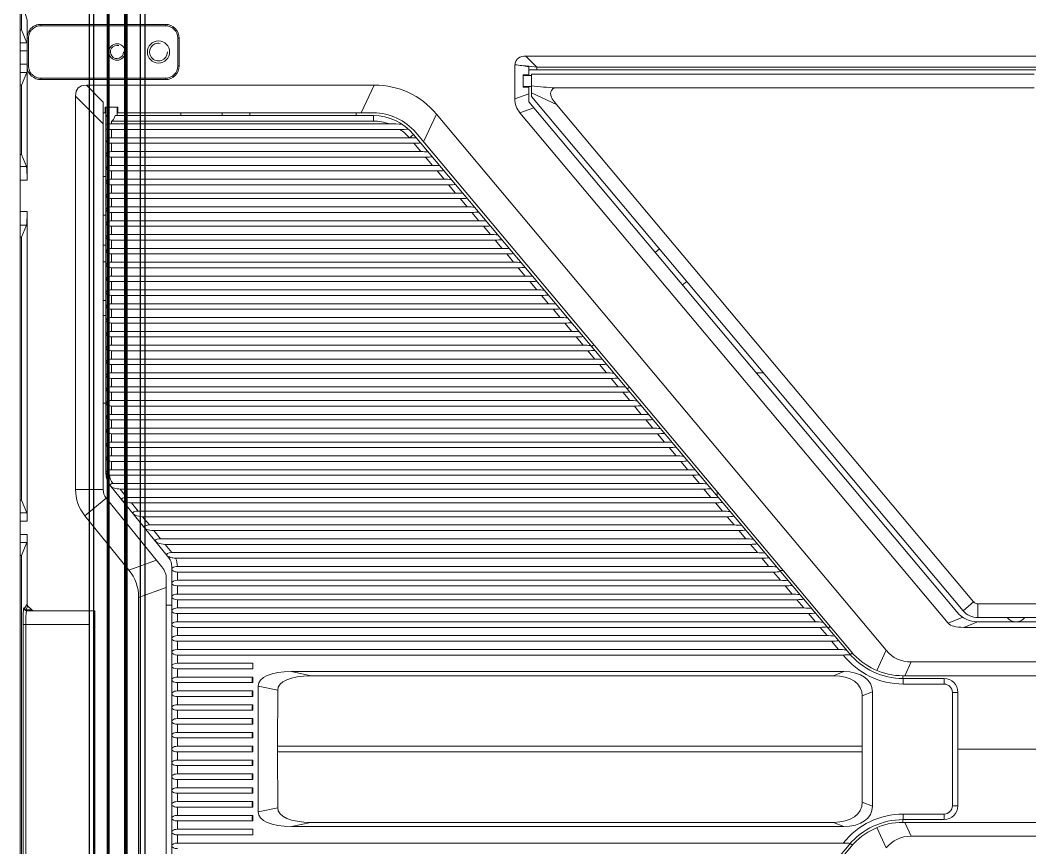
# Model space of a CAD drawing. Header units: millimetres. Extents: x 2185 to 26698, y 9658 to 17427.
# Drawn here: x 16466.6 to 16831.6, y 13010 to 13309.2 of the extents above; entities that cross this region are included whole.
import ezdxf

# ---------------------------------------------------------------- set-up
doc = ezdxf.new("R2010")
doc.units = ezdxf.units.MM
doc.linetypes.add('SLD-实线', pattern=[0])
doc.layers.add('文字层', color=8, linetype='SLD-实线', lineweight=15)

# ---------------------------------------------------------------- blocks, each defined once
blk = doc.blocks.new('76128193')
at = {"color": 7, "linetype": 'Continuous'}
for p, q in [((-4020.43, 2581.93), (-4020.43, 2041.93)), ((-4019.93, 2581.43), (-4019.93, 2571.93)), ((-4019.53, 2581.02), (-4017.93, 2575.43)), ((-4017.93, 2575.43), (-4017.93, 2568.98)), ((-4012.92, 2573.93), (-4012.92, 2573.43)), ((-4012.92, 2573.93), (-3967.93, 2573.93)), ((-4012.92, 2573.43), (-3967.93, 2573.43)), ((-3967.93, 2573.43), (-3967.93, 2573.93)), ((-4020.43, 2571.93), (-4019.93, 2571.93)), ((-4019.93, 2571.93), (-4018.08, 2567.3)), ((-4018.08, 2567.3), (-4020.43, 2567.3)), ((-4017.93, 2568.98), (-4017.93, 2564.33)), ((-4017.43, 2558.93), (-4017.43, 2568.93)), ((-3963.43, 2568.93), (-3963.43, 2558.93)), ((-3962.93, 2568.93), (-3963.43, 2568.93)), ((-3962.93, 2568.93), (-3962.93, 2558.93)), ((-4017.96, 2564.33), (-4020.43, 2564.33)), ((-4017.96, 2564.33), (-4017.95, 2559.53)), ((-3833.65, 2558.41), (-3837.67, 2562.43)), ((-3837.67, 2562.43), (-3651.21, 2562.43)), ((-4017.95, 2559.53), (-4020.43, 2559.53)), ((-4017.93, 2558.89), (-4017.94, 2559.53)), ((-4017.93, 2558.89), (-4017.93, 2558.42)), ((-3963.43, 2558.93), (-3962.93, 2558.93)), ((-3841.59, 2546.97), (-3841.59, 2559.33)), ((-3836.58, 2558.75), (-3841.54, 2559.33)), ((-3836.59, 2558.66), (-3836.59, 2555.68)), ((-3833.65, 2558.41), (-3836.58, 2558.75)), ((-4018.08, 2556.56), (-4020.43, 2556.56)), ((-4018.08, 2556.56), (-4019.93, 2551.93)), ((-4017.93, 2558.42), (-4017.93, 2517.55)), ((-3838.59, 2551.18), (-3838.59, 2555.68)), ((-3838.59, 2555.68), (-3836.59, 2555.68)), ((-3838.59, 2555.57), (-3836.59, 2555.57)), ((-3835.59, 2555.43), (-3838.59, 2555.43)), ((-3836.59, 2557.43), (-3651.21, 2557.43)), ((-3836.59, 2555.43), (-3836.59, 2555.57)), ((-3835.59, 2547.88), (-3835.59, 2555.93)), ((-3835.59, 2555.93), (-3653.88, 2555.93)), ((-3833.65, 2557.43), (-3833.65, 2558.41)), ((-3651.21, 2558.41), (-3833.65, 2558.41)), ((-4020.43, 2551.93), (-4019.93, 2551.93)), ((-4019.93, 2551.93), (-4019.93, 2526.93)), ((-4012.92, 2554.43), (-4012.92, 2553.93)), ((-3967.93, 2554.43), (-4012.92, 2554.43)), ((-3967.93, 2553.93), (-4012.92, 2553.93)), ((-3990.43, 2545.85), (-3996.51, 2551.93)), ((-3892.48, 2551.93), (-3996.51, 2551.93)), ((-3967.93, 2553.93), (-3967.93, 2554.43)), ((-3892.48, 2551.93), (-3897.14, 2541.93)), ((-3835.59, 2551.43), (-3838.59, 2551.43)), ((-3836.59, 2551.29), (-3836.59, 2551.43)), ((-4000.43, 2405.75), (-4000.43, 2548.01)), ((-4000.43, 2548.01), (-3990.43, 2538.01)), ((-3836.59, 2548.79), (-3841.59, 2546.97)), ((-3836.59, 2551.29), (-3838.59, 2551.29)), ((-3836.59, 2551.18), (-3838.59, 2551.18)), ((-3836.59, 2545.93), (-3836.59, 2551.18)), ((-3835.59, 2549.11), (-3826.55, 2544.89)), ((-3679.56, 2361.93), (-3835.59, 2547.88)), ((-3827.14, 2550.93), (-3653.88, 2550.93)), ((-3990.43, 2405.75), (-3990.43, 2545.85)), ((-3836.59, 2545.93), (-3681.84, 2361.5)), ((-3675.73, 2365.15), (-3826.55, 2544.89)), ((-3990.43, 2541.93), (-3989.43, 2541.93)), ((-3989.68, 2541.93), (-3989.68, 2543.93)), ((-3989.68, 2543.93), (-3985.18, 2543.93)), ((-3989.43, 2411.57), (-3989.43, 2543.93)), ((-3989.43, 2540.93), (-3988.37, 2539.87)), ((-3989.43, 2540.93), (-3988.76, 2540.93)), ((-3986.11, 2540.93), (-3892.75, 2540.93)), ((-3985.43, 2540.93), (-3985.43, 2543.93)), ((-3985.42, 2541.93), (-3892.75, 2541.93)), ((-3985.18, 2543.93), (-3985.18, 2541.93)), ((-3962.36, 2540.93), (-3962.36, 2541.93)), ((-3947.43, 2541.93), (-3947.43, 2540.93)), ((-3937.43, 2540.93), (-3937.43, 2541.93)), ((-3898.93, 2540.93), (-3898.93, 2541.93)), ((-3892.75, 2538.93), (-3892.75, 2540.93)), ((-3874.61, 2531.42), (-3869.95, 2541.42)), ((-3707.34, 2347.63), (-3869.95, 2541.42)), ((-3839.75, 2541.92), (-3834.75, 2543.74)), ((-3839.75, 2541.92), (-3684.94, 2357.42)), ((-3988.37, 2537.9), (-3988.37, 2539.87)), ((-3987.43, 2537.93), (-3987.43, 2538.93)), ((-3987.43, 2538.93), (-3892.75, 2538.93)), ((-3987.43, 2537.93), (-3887.01, 2537.93)), ((-3987.43, 2535.93), (-3987.43, 2532.93)), ((-3883.11, 2535.93), (-3987.43, 2535.93)), ((-3878.2, 2534.14), (-3879.64, 2532.93)), ((-3878.2, 2534.14), (-3720.78, 2346.54)), ((-3877.43, 2534.79), (-3720.01, 2347.18)), ((-3987.43, 2532.93), (-3879.79, 2532.93)), ((-3987.43, 2527.93), (-3987.43, 2530.93)), ((-3987.43, 2530.93), (-3878.11, 2530.93)), ((-3878.11, 2530.93), (-3875.59, 2527.93)), ((-4020.43, 2526.93), (-4019.93, 2526.93)), ((-4018.18, 2522.54), (-4019.93, 2526.93)), ((-3875.59, 2527.93), (-3987.43, 2527.93)), ((-3987.43, 2522.93), (-3987.43, 2525.93)), ((-3987.43, 2525.93), (-3873.92, 2525.93)), ((-3873.92, 2525.93), (-3871.4, 2522.93)), ((-4020.43, 2522.54), (-4018.18, 2522.54)), ((-3871.4, 2522.93), (-3987.43, 2522.93)), ((-3990.43, 2518.86), (-3989.43, 2518.86)), ((-3987.43, 2517.93), (-3987.43, 2520.93)), ((-3987.43, 2520.93), (-3869.72, 2520.93)), ((-3869.72, 2520.93), (-3867.2, 2517.93)), ((-4017.94, 2517.58), (-4020.43, 2517.58)), ((-3867.2, 2517.93), (-3987.43, 2517.93)), ((-3987.43, 2512.93), (-3987.43, 2515.93)), ((-3987.43, 2515.93), (-3865.53, 2515.93)), ((-3865.53, 2515.93), (-3863.01, 2512.93)), ((-3863.01, 2512.93), (-3987.43, 2512.93)), ((-3987.43, 2507.93), (-3987.43, 2510.93)), ((-3987.43, 2510.93), (-3861.33, 2510.93)), ((-3858.81, 2507.93), (-3987.43, 2507.93)), ((-3861.33, 2510.93), (-3858.81, 2507.93)), ((-4020.43, 2506.27), (-4017.93, 2506.27)), ((-4017.93, 2506.27), (-4017.93, 2394.33)), ((-3989.43, 2505), (-3990.43, 2505)), ((-3987.43, 2502.93), (-3987.43, 2505.93)), ((-3987.43, 2505.93), (-3857.13, 2505.93)), ((-3857.13, 2505.93), (-3854.62, 2502.93)), ((-4018.18, 2501.32), (-4020.43, 2501.32)), ((-4019.93, 2496.93), (-4018.18, 2501.32)), ((-3854.62, 2502.93), (-3987.43, 2502.93)), ((-3987.43, 2497.93), (-3987.43, 2500.93)), ((-3987.43, 2500.93), (-3852.94, 2500.93)), ((-3852.94, 2500.93), (-3850.42, 2497.93)), ((-4020.43, 2496.93), (-4019.93, 2496.93)), ((-4019.93, 2496.93), (-4019.93, 2401.93)), ((-3850.42, 2497.93), (-3987.43, 2497.93)), ((-3990.43, 2494.07), (-3989.43, 2494.07)), ((-3987.43, 2492.93), (-3987.43, 2495.93)), ((-3987.43, 2495.93), (-3848.74, 2495.93)), ((-3848.74, 2495.93), (-3846.23, 2492.93)), ((-3846.23, 2492.93), (-3987.43, 2492.93)), ((-3987.43, 2487.93), (-3987.43, 2490.93)), ((-3987.43, 2490.93), (-3844.55, 2490.93)), ((-3844.55, 2490.93), (-3842.03, 2487.93)), ((-3790.83, 2491.4), (-3789.32, 2492.75)), ((-3989.43, 2488.07), (-3990.43, 2488.07)), ((-3842.03, 2487.93), (-3987.43, 2487.93)), ((-3987.43, 2482.93), (-3987.43, 2485.93)), ((-3987.43, 2485.93), (-3840.35, 2485.93)), ((-3840.35, 2485.93), (-3837.84, 2482.93)), ((-3837.84, 2482.93), (-3987.43, 2482.93)), ((-3987.43, 2477.93), (-3987.43, 2480.93)), ((-3987.43, 2480.93), (-3836.16, 2480.93)), ((-3836.16, 2480.93), (-3833.64, 2477.93)), ((-3779.47, 2481), (-3781.02, 2479.7)), ((-3833.64, 2477.93), (-3987.43, 2477.93)), ((-3987.43, 2472.93), (-3987.43, 2475.93)), ((-3987.43, 2475.93), (-3831.96, 2475.93)), ((-3831.96, 2475.93), (-3829.44, 2472.93)), ((-3990.43, 2474.07), (-3989.43, 2474.07)), ((-3829.44, 2472.93), (-3987.43, 2472.93)), ((-3989.43, 2468.67), (-3990.43, 2468.67)), ((-3987.43, 2467.93), (-3987.43, 2470.93)), ((-3987.43, 2470.93), (-3827.77, 2470.93)), ((-3825.25, 2467.93), (-3987.43, 2467.93)), ((-3827.77, 2470.93), (-3825.25, 2467.93)), ((-3987.43, 2462.93), (-3987.43, 2465.93)), ((-3987.43, 2465.93), (-3823.57, 2465.93)), ((-3823.57, 2465.93), (-3821.05, 2462.93)), ((-3821.05, 2462.93), (-3987.43, 2462.93)), ((-3987.43, 2457.93), (-3987.43, 2460.93)), ((-3987.43, 2460.93), (-3819.38, 2460.93)), ((-3819.38, 2460.93), (-3816.86, 2457.93)), ((-3816.86, 2457.93), (-3987.43, 2457.93)), ((-3813.07, 2458.08), (-3813.83, 2457.44)), ((-3987.43, 2452.93), (-3987.43, 2455.93)), ((-3987.43, 2455.93), (-3815.18, 2455.93)), ((-3812.66, 2452.93), (-3987.43, 2452.93)), ((-3815.18, 2455.93), (-3812.66, 2452.93)), ((-3987.43, 2447.93), (-3987.43, 2450.93)), ((-3987.43, 2450.93), (-3810.98, 2450.93)), ((-3810.98, 2450.93), (-3808.47, 2447.93)), ((-3808.47, 2447.93), (-3987.43, 2447.93)), ((-3987.43, 2442.93), (-3987.43, 2445.93)), ((-3987.43, 2445.93), (-3806.79, 2445.93)), ((-3806.79, 2445.93), (-3804.27, 2442.93)), ((-3754.36, 2447.93), (-3751.72, 2447.93)), ((-3804.27, 2442.93), (-3987.43, 2442.93)), ((-3800.98, 2442.12), (-3800.21, 2442.76)), ((-3987.43, 2437.93), (-3987.43, 2440.93)), ((-3987.43, 2440.93), (-3802.59, 2440.93)), ((-3802.59, 2440.93), (-3800.08, 2437.93)), ((-3989.43, 2436.93), (-3990.43, 2436.93)), ((-3800.08, 2437.93), (-3987.43, 2437.93)), ((-3987.43, 2432.93), (-3987.43, 2435.93)), ((-3987.43, 2435.93), (-3798.4, 2435.93)), ((-3798.4, 2435.93), (-3795.88, 2432.93)), ((-3795.88, 2432.93), (-3987.43, 2432.93)), ((-3987.43, 2427.93), (-3987.43, 2430.93)), ((-3987.43, 2430.93), (-3794.2, 2430.93)), ((-3794.2, 2430.93), (-3791.68, 2427.93)), ((-3791.68, 2427.93), (-3987.43, 2427.93)), ((-3987.43, 2422.93), (-3987.43, 2425.93)), ((-3987.43, 2425.93), (-3790.01, 2425.93)), ((-3790.01, 2425.93), (-3787.49, 2422.93)), ((-3787.49, 2422.93), (-3987.43, 2422.93)), ((-3987.43, 2417.93), (-3987.43, 2420.93)), ((-3987.43, 2420.93), (-3785.81, 2420.93)), ((-3785.81, 2420.93), (-3783.29, 2417.93)), ((-3783.29, 2417.93), (-3987.43, 2417.93)), ((-3987.43, 2412.93), (-3987.43, 2415.93)), ((-3987.43, 2415.93), (-3781.62, 2415.93)), ((-3779.1, 2412.93), (-3987.43, 2412.93)), ((-3781.62, 2415.93), (-3779.1, 2412.93)), ((-3777.42, 2410.93), (-3988.2, 2410.93)), ((-3777.42, 2410.93), (-3774.9, 2407.93)), ((-4000.43, 2405.75), (-3990.43, 2405.75)), ((-3987.87, 2407.16), (-3966.72, 2381.11)), ((-3986.95, 2407.93), (-3774.9, 2407.93)), ((-3981.86, 2402.93), (-3984.29, 2405.93)), ((-3984.29, 2405.93), (-3773.22, 2405.93)), ((-3773.22, 2405.93), (-3770.71, 2402.93)), ((-4020.43, 2401.93), (-4019.93, 2401.93)), ((-4019.93, 2401.93), (-4018.08, 2397.3)), ((-3989.32, 2402.6), (-3997.08, 2396.29)), ((-3969.17, 2377.77), (-3989.32, 2402.6)), ((-3770.71, 2402.93), (-3981.86, 2402.93)), ((-3768.43, 2403.33), (-3768.43, 2404.89)), ((-3977.8, 2397.93), (-3980.24, 2400.93)), ((-3980.24, 2400.93), (-3769.03, 2400.93)), ((-3769.03, 2400.93), (-3766.51, 2397.93)), ((-4018.08, 2397.3), (-4020.43, 2397.3)), ((-3997.08, 2396.29), (-3981.11, 2376.62)), ((-3766.51, 2397.93), (-3977.8, 2397.93)), ((-3973.74, 2392.93), (-3976.18, 2395.93)), ((-3976.18, 2395.93), (-3764.83, 2395.93)), ((-3764.83, 2395.93), (-3762.32, 2392.93)), ((-4017.93, 2394.33), (-4020.43, 2394.33)), ((-3762.32, 2392.93), (-3973.74, 2392.93)), ((-3969.69, 2387.93), (-3972.12, 2390.93)), ((-3972.12, 2390.93), (-3760.64, 2390.93)), ((-3760.64, 2390.93), (-3758.12, 2387.93)), ((-4017.93, 2389.53), (-4020.43, 2389.53)), ((-4017.93, 2389.53), (-4017.93, 2364.35)), ((-3758.12, 2387.93), (-3969.69, 2387.93)), ((-4018.08, 2386.56), (-4020.43, 2386.56)), ((-4018.08, 2386.56), (-4019.93, 2381.93)), ((-3965.63, 2382.93), (-3968.06, 2385.93)), ((-3968.06, 2385.93), (-3756.44, 2385.93)), ((-3756.44, 2385.93), (-3753.93, 2382.93)), ((-4020.43, 2381.93), (-4019.93, 2381.93)), ((-4019.93, 2381.93), (-4019.93, 2241.93)), ((-3971.11, 2380.17), (-3981.11, 2376.62)), ((-3753.93, 2382.93), (-3965.63, 2382.93)), ((-3964.27, 2380.93), (-3752.25, 2380.93)), ((-3752.25, 2380.93), (-3749.73, 2377.93)), ((-3965.6, 2245.91), (-3965.6, 2377.95)), ((-3749.73, 2377.93), (-3963.6, 2377.93)), ((-3744.55, 2376.43), (-3745.86, 2376.43)), ((-3967.6, 2373.36), (-3967.6, 2250.5)), ((-3963.6, 2372.93), (-3963.6, 2375.93)), ((-3963.6, 2375.93), (-3748.05, 2375.93)), ((-3745.53, 2372.93), (-3963.6, 2372.93)), ((-3748.05, 2375.93), (-3745.53, 2372.93)), ((-3977.6, 2366.73), (-3967.6, 2370.28)), ((-3963.6, 2367.93), (-3963.6, 2370.93)), ((-3963.6, 2370.93), (-3743.86, 2370.93)), ((-3743.86, 2370.93), (-3741.34, 2367.93)), ((-3977.6, 2366.73), (-3977.6, 2257.13)), ((-3741.34, 2367.93), (-3963.6, 2367.93)), ((-3963.6, 2362.93), (-3963.6, 2365.93)), ((-3963.6, 2365.93), (-3739.66, 2365.93)), ((-3739.66, 2365.93), (-3737.14, 2362.93)), ((-4019.07, 2362.93), (-4018.74, 2362.93)), ((-4017.93, 2364.35), (-4018.74, 2362.93)), ((-4017.64, 2363.64), (-4018.45, 2362.23)), ((-4016.23, 2362.23), (-4018.45, 2362.23)), ((-4018.07, 2361.93), (-3993.39, 2361.93)), ((-4016.23, 2362.23), (-4017.64, 2363.64)), ((-3995.39, 2261.93), (-3995.39, 2361.93)), ((-3993.39, 2261.93), (-3993.39, 2361.93)), ((-3965.6, 2363.93), (-3967.6, 2363.93)), ((-3737.14, 2362.93), (-3963.6, 2362.93)), ((-3679.56, 2361.93), (-3675.73, 2365.15)), ((-3591.8, 2364.43), (-3674.19, 2364.43)), ((-3674.19, 2364.43), (-3674.19, 2359.43)), ((-3963.6, 2357.93), (-3963.6, 2360.93)), ((-3963.6, 2360.93), (-3735.47, 2360.93)), ((-3732.95, 2357.93), (-3963.6, 2357.93)), ((-3735.47, 2360.93), (-3732.95, 2357.93)), ((-3679.68, 2359.59), (-3684.94, 2357.42)), ((-3679.26, 2355.93), (-3674.4, 2357.93)), ((-3591.8, 2359.43), (-3674.19, 2359.43)), ((-3674.18, 2357.93), (-3589.86, 2357.93)), ((-4019.41, 2266.93), (-4019.41, 2356.93)), ((-4019.41, 2356.93), (-4018.42, 2356.93)), ((-4018.42, 2356.93), (-4018.42, 2266.93)), ((-3995.39, 2356.93), (-4018.42, 2356.93)), ((-3963.6, 2352.93), (-3963.6, 2355.93)), ((-3963.6, 2355.93), (-3731.27, 2355.93)), ((-3731.27, 2355.93), (-3728.75, 2352.93)), ((-3727.62, 2356.25), (-3728.29, 2355.59)), ((-3679.26, 2355.93), (-3587.86, 2355.93)), ((-3728.75, 2352.93), (-3963.6, 2352.93)), ((-3963.6, 2347.93), (-3963.6, 2350.93)), ((-3963.6, 2350.93), (-3727.07, 2350.93)), ((-3727.07, 2350.93), (-3724.56, 2347.93)), ((-3724.56, 2347.93), (-3963.6, 2347.93)), ((-3707.34, 2347.63), (-3710.74, 2340.34)), ((-3963.6, 2342.93), (-3963.6, 2345.93)), ((-3963.6, 2345.93), (-3722.86, 2345.93)), ((-3719.59, 2346.69), (-3720.36, 2346.05)), ((-3700.66, 2338.43), (-3698.32, 2343.43)), ((-3577.64, 2343.43), (-3698.32, 2343.43)), ((-3936.38, 2342.93), (-3963.6, 2342.93)), ((-3963.6, 2337.93), (-3963.6, 2340.93)), ((-3963.6, 2340.93), (-3936.38, 2340.93)), ((-3936.38, 2342.93), (-3936.38, 2340.93)), ((-3915.31, 2338.43), (-3922.37, 2339.93)), ((-3922.37, 2339.93), (-3722.68, 2339.93)), ((-3722.68, 2339.93), (-3726.36, 2338.43)), ((-3936.38, 2337.93), (-3963.6, 2337.93)), ((-3936.56, 2337.49), (-3936.56, 2336.37)), ((-3936.38, 2337.93), (-3936.38, 2335.93)), ((-3726.36, 2338.43), (-3915.31, 2338.43)), ((-3701.29, 2337.43), (-3701.29, 2338.43)), ((-3576.43, 2338.43), (-3701.26, 2338.43)), ((-3701.24, 2337.43), (-3686.43, 2337.43)), ((-3701.24, 2337.43), (-3701.24, 2335.43)), ((-3686.43, 2335.43), (-3686.43, 2337.43)), ((-3963.6, 2332.93), (-3963.6, 2335.93)), ((-3963.6, 2335.93), (-3936.38, 2335.93)), ((-3936.38, 2332.93), (-3963.6, 2332.93)), ((-3936.56, 2332.49), (-3936.56, 2331.37)), ((-3936.38, 2332.93), (-3936.38, 2330.93)), ((-3934.4, 2289.19), (-3934.4, 2334.67)), ((-3934.4, 2334.67), (-3927.34, 2333.17)), ((-3927.34, 2333.17), (-3927.35, 2312.93)), ((-3716.01, 2331.13), (-3712.33, 2332.63)), ((-3712.33, 2332.63), (-3712.33, 2291.23)), ((-3701.24, 2335.43), (-3686.43, 2335.43)), ((-3681.43, 2332.43), (-3683.43, 2332.43)), ((-3683.43, 2332.43), (-3683.43, 2291.43)), ((-3681.43, 2332.43), (-3681.43, 2291.43)), ((-3963.6, 2327.93), (-3963.6, 2330.93)), ((-3963.6, 2330.93), (-3936.38, 2330.93)), ((-3716.01, 2331.13), (-3716.01, 2292.73)), ((-3936.38, 2327.93), (-3963.6, 2327.93)), ((-3963.6, 2322.93), (-3963.6, 2325.93)), ((-3963.6, 2325.93), (-3936.38, 2325.93)), ((-3936.56, 2327.49), (-3936.56, 2326.37)), ((-3936.38, 2327.93), (-3936.38, 2325.93)), ((-3936.38, 2322.93), (-3963.6, 2322.93)), ((-3936.56, 2322.49), (-3936.56, 2321.37)), ((-3936.38, 2322.93), (-3936.38, 2320.93)), ((-3963.6, 2317.93), (-3963.6, 2320.93)), ((-3963.6, 2320.93), (-3936.38, 2320.93)), ((-3936.38, 2317.93), (-3963.6, 2317.93)), ((-3936.38, 2317.93), (-3936.38, 2315.93)), ((-3963.6, 2312.93), (-3963.6, 2315.93)), ((-3963.6, 2315.93), (-3936.38, 2315.93)), ((-3936.56, 2317.49), (-3936.56, 2316.37)), ((-3936.38, 2312.93), (-3963.6, 2312.93)), ((-3963.6, 2307.93), (-3963.6, 2310.93)), ((-3963.6, 2310.93), (-3936.38, 2310.93)), ((-3936.56, 2312.49), (-3936.56, 2311.37)), ((-3936.38, 2312.93), (-3936.38, 2310.93)), ((-3927.35, 2312.93), (-3927.35, 2310.93)), ((-3927.35, 2310.93), (-3927.34, 2290.69)), ((-3927.34, 2312.93), (-3716.01, 2312.93)), ((-3927.34, 2310.93), (-3716.01, 2310.93)), ((-3631.64, 2311.93), (-3681.43, 2311.93)), ((-3936.38, 2307.93), (-3963.6, 2307.93)), ((-3936.56, 2307.49), (-3936.56, 2306.37)), ((-3936.38, 2307.93), (-3936.38, 2305.93)), ((-3963.6, 2302.93), (-3963.6, 2305.93)), ((-3963.6, 2305.93), (-3936.38, 2305.93)), ((-3936.38, 2302.93), (-3963.6, 2302.93)), ((-3963.6, 2297.93), (-3963.6, 2300.93)), ((-3963.6, 2300.93), (-3936.38, 2300.93)), ((-3936.56, 2302.49), (-3936.56, 2301.37)), ((-3936.38, 2302.93), (-3936.38, 2300.93)), ((-3936.38, 2297.93), (-3963.6, 2297.93)), ((-3963.6, 2292.93), (-3963.6, 2295.93)), ((-3963.6, 2295.93), (-3936.38, 2295.93)), ((-3936.56, 2297.49), (-3936.56, 2296.37)), ((-3936.38, 2297.93), (-3936.38, 2295.93)), ((-3936.38, 2292.93), (-3963.6, 2292.93)), ((-3936.56, 2292.49), (-3936.56, 2291.37)), ((-3936.38, 2292.93), (-3936.38, 2290.93)), ((-3712.33, 2291.23), (-3716.01, 2292.73)), ((-3963.6, 2287.93), (-3963.6, 2290.93)), ((-3963.6, 2290.93), (-3936.38, 2290.93)), ((-3927.34, 2290.69), (-3934.4, 2289.19)), ((-3683.43, 2291.43), (-3681.43, 2291.43)), ((-3936.38, 2287.93), (-3963.6, 2287.93)), ((-3963.6, 2282.93), (-3963.6, 2285.93)), ((-3963.6, 2285.93), (-3936.38, 2285.93)), ((-3936.56, 2287.49), (-3936.56, 2286.37)), ((-3936.38, 2287.93), (-3936.38, 2285.93)), ((-3922.37, 2283.93), (-3915.31, 2285.43)), ((-3915.31, 2285.43), (-3726.36, 2285.43)), ((-3726.36, 2285.43), (-3722.68, 2283.93)), ((-3701.29, 2285.43), (-3701.29, 2286.43)), ((-3701.26, 2285.43), (-3576.43, 2285.43)), ((-3686.43, 2288.43), (-3701.24, 2288.43)), ((-3701.24, 2288.43), (-3701.24, 2286.43)), ((-3686.43, 2286.43), (-3701.24, 2286.43)), ((-3698.32, 2280.43), (-3700.66, 2285.43)), ((-3686.43, 2286.43), (-3686.43, 2288.43)), ((-3936.38, 2282.93), (-3963.6, 2282.93)), ((-3936.38, 2282.93), (-3936.38, 2280.93)), ((-3722.68, 2283.93), (-3922.37, 2283.93)), ((-3710.74, 2283.52), (-3707.34, 2276.23)), ((-3963.6, 2277.93), (-3963.6, 2280.93)), ((-3963.6, 2280.93), (-3936.38, 2280.93)), ((-3722.86, 2277.93), (-3963.6, 2277.93)), ((-3720.36, 2277.81), (-3719.59, 2277.17)), ((-3577.64, 2280.43), (-3698.32, 2280.43)), ((-3878.2, 2089.72), (-3720.78, 2277.32)), ((-3877.43, 2089.07), (-3720.01, 2276.68))]:
    blk.add_line(p, q, dxfattribs=at)
blk.add_lwpolyline([(-4019.41, 2356.93), (-4019.26, 2356.93), (-4018.42, 2356.93)], dxfattribs=at)
for centre, radius in [((-3985.43, 2563.93), 3), ((-3970.43, 2563.93), 4)]:
    blk.add_circle(centre, radius, dxfattribs=at)
for centre, radius, start, end in [((-3967.93, 2568.93), 5, 0, 89.9981), ((-3967.93, 2568.93), 4.5, 0, 89.9872), ((-3985.43, 2563.93), 2.4, 74.0896, 0), ((-3970.43, 2563.93), 3.2, 78.1353, 360), ((-3967.93, 2558.93), 5, 270.0033, 0.0023), ((-3967.93, 2558.93), 4.5, 270.0091, 0), ((-3892.75, 2521.93), 20, 40, 90), ((-3892.75, 2521.93), 19, 40, 90), ((-3892.75, 2521.93), 17, 70.2499, 90), ((-3892.75, 2521.93), 17, 40.3202, 55.4397), ((-3879.79, 2505.43), 27.5, 89.6931, 90), ((-3982.43, 2411.57), 7, 180, 219.0635), ((-3988.2, 2412.42), 1.49, 255.39, 269.9512), ((-3982.43, 2411.57), 5.8, 186.3356, 218.8728), ((-3985.43, 2405.75), 15, 180, 219.0635), ((-3985.43, 2405.75), 5, 180, 219.0635), ((-3770.67, 2375.86), 27.07, 84.2965, 90.0705), ((-3970.6, 2377.95), 5, 0, 39.0635), ((-3970.6, 2377.95), 7, 359.8028, 25.1589), ((-3974.6, 2373.36), 7, 0, 39.0635), ((-3674.19, 2366.43), 7, 220, 270), ((-3674.19, 2366.43), 2, 220, 270), ((-3674.18, 2367.93), 10, 220, 270), ((-3660.43, 2361.93), 4, 219.3608, 320.6392), ((-3701.24, 2362.93), 24.5, 220.0024, 269.9697), ((-3701.24, 2362.93), 27.5, 218.1835, 270), ((-3701.24, 2362.93), 25.5, 220, 270.0005), ((-3722.23, 2361.66), 15.71, 275.4897, 276.8104), ((-3686.43, 2332.43), 5, 0, 90), ((-3686.43, 2332.43), 3, 0, 90), ((-3686.43, 2291.43), 5, 270, 0), ((-3686.43, 2291.43), 3, 270.0323, 360), ((-3701.24, 2260.93), 27.5, 89.9869, 141.8165), ((-3701.24, 2260.93), 25.5, 89.9996, 140), ((-3701.24, 2260.93), 24.5, 90.0309, 140), ((-3722.38, 2260.84), 17.08, 83.2468, 85.9519)]:
    blk.add_arc(centre, radius, start, end, dxfattribs=at)
for centre, major_axis, ratio, start_param, end_param in [((-3898.45, 2449.95), (-101, 101), 0.140028, -0.139123, 0.139123), ((-4235.42, 1787.08), (-355.43, -762.22), 0.178355, 3.058615, 3.22457), ((-4117.97, 2684.76), (310.21, -129.43), 0.111795, -0.382592, -0.311671), ((-2969.96, 2149.44), (-858.57, 400.36), 0.042224, -0.040423, 0.090304), ((-3637.63, 2618.35), (203.5, 74.07), 0.184705, 3.074467, 3.208719), ((-3987.43, 2546.93), (0, 8), 0.25, -3.864327, -3.63155), ((-3987.43, 2536.93), (4, 0), 0.25, -2.094395, -1.570796), ((-3987.43, 2531.93), (4, 0), 0.25, 1.570796, 2.094395), ((-3987.43, 2531.93), (2, 0), 0.5, -3.141592, -1.570796), ((-3878.95, 2531.93), (5.29, -0.16), 0.186516, 1.21233, 1.707838), ((-3878.95, 2531.93), (5.29, -0.16), 0.186516, -1.405664, -0.882065), ((-3987.43, 2526.93), (2, 0), 0.5, 1.570796, 4.712389), ((-3874.76, 2526.93), (5.29, -0.16), 0.186516, 1.21233, 1.735928), ((-3874.76, 2526.93), (5.29, -0.16), 0.186516, -1.405664, -0.882065), ((-3987.43, 2521.93), (2, 0), 0.5, 1.570796, 4.712389), ((-3870.56, 2521.93), (5.29, -0.16), 0.186516, 1.21233, 1.735928), ((-3870.56, 2521.93), (5.29, -0.16), 0.186516, -1.405664, -0.882065), ((-3987.43, 2516.93), (2, 0), 0.5, 1.570796, 4.712389), ((-3866.36, 2516.93), (5.29, -0.16), 0.186516, 1.21233, 1.735928), ((-3866.36, 2516.93), (5.29, -0.16), 0.186516, -1.405664, -0.882065), ((-3987.43, 2511.93), (2, 0), 0.5, 1.570796, 4.712389), ((-3862.17, 2511.93), (5.29, -0.16), 0.186516, 1.21233, 1.735928), ((-3987.43, 2506.93), (2, 0), 0.5, 1.570796, 4.712389), ((-3862.17, 2511.93), (5.29, -0.16), 0.186516, -1.405664, -0.882065), ((-3857.97, 2506.93), (5.29, -0.16), 0.186516, 1.21233, 1.735928), ((-4018.22, 2506.27), (0, 5), 0.057143, -2.999696, -1.570796), ((-3857.97, 2506.93), (5.29, -0.16), 0.186516, -1.405664, -0.882065), ((-3987.43, 2501.93), (2, 0), 0.5, 1.570796, 4.712389), ((-3853.78, 2501.93), (5.29, -0.16), 0.186516, 1.21233, 1.735928), ((-3853.78, 2501.93), (5.29, -0.16), 0.186516, -1.405664, -0.882065), ((-3987.43, 2496.93), (2, 0), 0.5, 1.570796, 4.712389), ((-3849.58, 2496.93), (5.29, -0.16), 0.186516, 1.21233, 1.735928), ((-3849.58, 2496.93), (5.29, -0.16), 0.186516, -1.405664, -0.882065), ((-3987.43, 2491.93), (2, 0), 0.5, 1.570796, 4.712389), ((-3845.39, 2491.93), (5.29, -0.16), 0.186516, 1.21233, 1.735928), ((-3845.39, 2491.93), (5.29, -0.16), 0.186516, -1.405664, -0.882065), ((-3987.43, 2486.93), (2, 0), 0.5, 1.570796, 4.712389), ((-3841.19, 2486.93), (5.29, -0.16), 0.186516, 1.21233, 1.735928), ((-3841.19, 2486.93), (5.29, -0.16), 0.186516, -1.405664, -0.882065), ((-3987.43, 2481.93), (2, 0), 0.5, 1.570796, 4.712389), ((-3837, 2481.93), (5.29, -0.16), 0.186516, 1.21233, 1.735928), ((-3837, 2481.93), (5.29, -0.16), 0.186516, -1.405664, -0.882065), ((-3987.43, 2476.93), (2, 0), 0.5, 1.570796, 4.712389), ((-3832.8, 2476.93), (5.29, -0.16), 0.186516, 1.21233, 1.735928), ((-3832.8, 2476.93), (5.29, -0.16), 0.186516, -1.405664, -0.882065), ((-3987.43, 2471.93), (2, 0), 0.5, 1.570796, 4.712389), ((-3828.61, 2471.93), (5.29, -0.16), 0.186516, 1.21233, 1.735928), ((-3828.61, 2471.93), (5.29, -0.16), 0.186516, -1.405664, -0.882065), ((-3987.43, 2466.93), (2, 0), 0.5, 1.570796, 4.712389), ((-3824.41, 2466.93), (5.29, -0.16), 0.186516, 1.21233, 1.735928), ((-3824.41, 2466.93), (5.29, -0.16), 0.186516, -1.405664, -0.882065), ((-3987.43, 2461.93), (2, 0), 0.5, 1.570796, 4.712389), ((-3820.21, 2461.93), (5.29, -0.16), 0.186516, 1.21233, 1.735928), ((-3820.21, 2461.93), (5.29, -0.16), 0.186516, -1.405664, -0.882065), ((-3987.43, 2456.93), (2, 0), 0.5, 1.570796, 4.712389), ((-3816.02, 2456.93), (5.29, -0.16), 0.186516, 1.21233, 1.735928), ((-3987.43, 2451.93), (2, 0), 0.5, 1.570796, 4.712389), ((-3816.02, 2456.93), (5.29, -0.16), 0.186516, -1.405664, -0.882065), ((-3811.82, 2451.93), (5.29, -0.16), 0.186516, 1.21233, 1.735928), ((-3811.82, 2451.93), (5.29, -0.16), 0.186516, -1.405664, -0.882065), ((-3987.43, 2446.93), (2, 0), 0.5, 1.570796, 4.712389), ((-3807.63, 2446.93), (5.29, -0.16), 0.186516, 1.21233, 1.735928), ((-3807.63, 2446.93), (5.29, -0.16), 0.186516, -1.405664, -0.882065), ((-3987.43, 2441.93), (2, 0), 0.5, 1.570796, 4.712389), ((-3803.43, 2441.93), (5.29, -0.16), 0.186516, 1.21233, 1.735928), ((-3803.43, 2441.93), (5.29, -0.16), 0.186516, -1.405664, -0.882065), ((-3987.43, 2436.93), (2, 0), 0.5, 1.570796, 4.712389), ((-3799.24, 2436.93), (5.29, -0.16), 0.186516, 1.21233, 1.735928), ((-3799.24, 2436.93), (5.29, -0.16), 0.186516, -1.405664, -0.882065), ((-3987.43, 2431.93), (2, 0), 0.5, 1.570796, 4.712389), ((-3795.04, 2431.93), (5.29, -0.16), 0.186516, 1.21233, 1.735928), ((-3795.04, 2431.93), (5.29, -0.16), 0.186516, -1.405664, -0.882065), ((-3987.43, 2426.93), (2, 0), 0.5, 1.570796, 4.712389), ((-3790.85, 2426.93), (5.29, -0.16), 0.186516, 1.21233, 1.735928), ((-3790.85, 2426.93), (5.29, -0.16), 0.186516, -1.405664, -0.882065), ((-3987.43, 2421.93), (2, 0), 0.5, 1.570796, 4.712389), ((-3786.65, 2421.93), (5.29, -0.16), 0.186516, 1.21233, 1.735928), ((-3786.65, 2421.93), (5.29, -0.16), 0.186516, -1.405664, -0.882065), ((-3987.43, 2416.93), (2, 0), 0.5, 1.570796, 4.712389), ((-3782.45, 2416.93), (5.29, -0.16), 0.186516, 1.21233, 1.735928), ((-3782.45, 2416.93), (5.29, -0.16), 0.186516, -1.405664, -0.882065), ((-3778.26, 2411.93), (5.29, -0.16), 0.186516, 1.21233, 1.735928), ((-3778.26, 2411.93), (5.29, -0.16), 0.186516, -1.405664, -0.882065), ((-3985.11, 2406.93), (2.7, -0.34), 0.348244, 3.490993, 5.06179), ((-3774.06, 2406.93), (5.29, -0.16), 0.186516, 1.21233, 1.735928), ((-3981.05, 2401.93), (2.7, -0.34), 0.348244, 1.920197, 5.06179), ((-3769.87, 2401.93), (5.29, -0.16), 0.186516, -1.405664, -0.882065), ((-3976.99, 2396.93), (2.7, -0.34), 0.348244, 1.920197, 5.06179), ((-3765.67, 2396.93), (5.29, -0.16), 0.186516, 1.21233, 1.735928), ((-3765.67, 2396.93), (5.29, -0.16), 0.186516, -1.405664, -0.882065), ((-3972.93, 2391.93), (2.7, -0.34), 0.348244, 1.920197, 5.06179), ((-3761.48, 2391.93), (5.29, -0.16), 0.186516, 1.21233, 1.735928), ((-3761.48, 2391.93), (5.29, -0.16), 0.186516, -1.405664, -0.882065), ((-3968.87, 2386.93), (2.7, -0.34), 0.348244, 1.920197, 5.06179), ((-3757.28, 2386.93), (5.29, -0.16), 0.186516, 1.21233, 1.735928), ((-3757.28, 2386.93), (5.29, -0.16), 0.186516, -1.405664, -0.882065), ((-3964.82, 2381.93), (2.7, -0.34), 0.348244, 1.920197, 3.490993), ((-3753.09, 2381.93), (5.29, -0.16), 0.186516, 1.21233, 1.735928), ((-3753.09, 2381.93), (5.29, -0.16), 0.186516, -1.405664, -0.882065), ((-4385.53, 2227.59), (407.04, 144.4), 0.185229, -0.065614, 0.065614), ((-3963.6, 2376.93), (2, 0), 0.5, 3.141592, 4.712389), ((-3748.89, 2376.93), (5.29, -0.16), 0.186516, 1.21233, 1.735928), ((-3963.6, 2371.93), (2, 0), 0.5, 7.853982, 10.995574), ((-3744.7, 2371.93), (5.29, -0.16), 0.186516, 1.21233, 1.735928), ((-3744.7, 2371.93), (5.29, -0.16), 0.186516, -1.405664, -0.882065), ((-3963.6, 2366.93), (2, 0), 0.5, 1.570796, 4.712389), ((-3740.5, 2366.93), (5.29, -0.16), 0.186516, 1.21233, 1.735928), ((-3740.5, 2366.93), (5.29, -0.16), 0.186516, -1.405664, -0.882065), ((-4016.93, 2364.35), (0.499, 0.874), 0.993417, -4.191097, -3.406871), ((-4015.51, 2362.93), (1.01, 0), 0.987852, -2.362305, -1.570796), ((-3963.6, 2361.93), (2, 0), 0.5, 1.570796, 4.712389), ((-3736.3, 2361.93), (5.29, -0.16), 0.186516, 1.21233, 1.735928), ((-3963.6, 2356.93), (2, 0), 0.5, 1.570796, 4.712389), ((-3736.3, 2361.93), (5.29, -0.16), 0.186516, -1.405664, -0.882065), ((-3732.11, 2356.93), (5.29, -0.16), 0.186516, 1.21233, 1.735928), ((-3732.11, 2356.93), (5.29, -0.16), 0.186516, -1.405664, -0.882065), ((-3635.89, 2378.29), (49.36, 20.36), 0.18728, -3.082306, -2.715379), ((-3963.6, 2351.93), (2, 0), 0.5, 1.570796, 4.712389), ((-3727.91, 2351.93), (5.29, -0.16), 0.186516, 1.21233, 1.735928), ((-3727.91, 2351.93), (5.29, -0.16), 0.186516, -1.405664, -0.882065), ((-3963.6, 2346.93), (2, 0), 0.5, 7.853982, 10.995574), ((-3723.72, 2346.93), (5.29, -0.16), 0.186516, 1.21233, 1.735928), ((-3561.15, 2649.37), (142.17, 304.89), 0.178355, -3.22457, -3.058615), ((-3963.6, 2341.93), (2, 0), 0.5, 7.853982, 10.995574), ((-3913.95, 2330.99), (20.38, -4.33), 0.383888, 2.076385, 3.222994), ((-3728.17, 2328.75), (15.39, 6.26), 0.601742, -0.23999, 0.976491), ((-3963.6, 2336.93), (2, 0), 0.5, 1.570796, 4.712389), ((-3936.38, 2336.93), (0, 1), 0.216178, 0, 0.972159), ((-3936.38, 2336.93), (0, 1), 0.216178, -4.113752, -3.141593), ((-3906.89, 2329.49), (20.38, -4.33), 0.383888, 2.076385, 3.222994), ((-3731.86, 2327.25), (-15.39, -6.26), 0.601742, 2.901603, 4.118084), ((-3963.6, 2331.93), (2, 0), 0.5, 1.570796, 4.712389), ((-3936.38, 2331.93), (0, 1), 0.216178, 0, 0.972159), ((-3936.38, 2331.93), (0, 1), 0.216178, -4.113752, -3.141593), ((-3963.6, 2326.93), (2, 0), 0.5, 1.570796, 4.712389), ((-3936.38, 2326.93), (0, 1), 0.216178, 0, 0.972159), ((-3936.38, 2326.93), (0, 1), 0.216178, -4.113752, -3.141593), ((-3963.6, 2321.93), (2, 0), 0.5, 1.570796, 4.712389), ((-3936.38, 2321.93), (0, 1), 0.216178, 0, 0.972159), ((-3963.6, 2316.93), (2, 0), 0.5, 1.570796, 4.712389), ((-3936.38, 2321.93), (0, 1), 0.216178, -4.113752, -3.141593), ((-3936.38, 2316.93), (0, 1), 0.216178, 0, 0.972159), ((-3936.38, 2316.93), (0, 1), 0.216178, -4.113752, -3.141593), ((-3963.6, 2311.93), (2, 0), 0.5, 1.570796, 4.712389), ((-3936.38, 2311.93), (0, 1), 0.216178, 0, 0.972159), ((-3936.38, 2311.93), (0, 1), 0.216178, -4.113752, -3.141593), ((-3963.6, 2306.93), (2, 0), 0.5, 1.570796, 4.712389), ((-3936.38, 2306.93), (0, 1), 0.216178, 0, 0.972159), ((-3936.38, 2306.93), (0, 1), 0.216178, -4.113752, -3.141593), ((-3963.6, 2301.93), (2, 0), 0.5, 1.570796, 4.712389), ((-3936.38, 2301.93), (0, 1), 0.216178, 0, 0.972159), ((-3936.38, 2301.93), (0, 1), 0.216178, -4.113752, -3.141593), ((-3963.6, 2296.93), (2, 0), 0.5, 1.570796, 4.712389), ((-3936.38, 2296.93), (0, 1), 0.216178, 0, 0.972159), ((-3936.38, 2296.93), (0, 1), 0.216178, -4.113752, -3.141593), ((-3963.6, 2291.93), (2, 0), 0.5, 1.570796, 4.712389), ((-3936.38, 2291.93), (0, 1), 0.216178, 0, 0.972159), ((-3731.86, 2296.61), (-15.39, 6.26), 0.601742, 2.165102, 3.381582), ((-3936.38, 2291.93), (0, 1), 0.216178, -4.113752, -3.141593), ((-3913.95, 2292.87), (20.38, 4.33), 0.383888, 3.060192, 4.2068), ((-3906.89, 2294.37), (20.38, 4.33), 0.383888, 3.060192, 4.2068), ((-3728.17, 2295.11), (15.39, -6.26), 0.601742, -0.976491, 0.23999), ((-3963.6, 2286.93), (2, 0), 0.5, 7.853982, 10.995574), ((-3936.38, 2286.93), (0, 1), 0.216178, 0, 0.972159), ((-3936.38, 2286.93), (0, 1), 0.216178, -4.113752, -3.141593), ((-3963.6, 2281.93), (2, 0), 0.5, 1.570796, 4.712389), ((-3963.6, 2276.93), (2, 0), 0.5, 7.853982, 10.995574), ((-3561.15, 1974.49), (-142.17, 304.89), 0.178355, -0.082977, 0.082977)]:
    blk.add_ellipse(centre, major_axis=major_axis, ratio=ratio, start_param=start_param, end_param=end_param, dxfattribs=at)
for points, knots in [([(-4012.92, 2573.93), (-4013.57, 2573.93), (-4014.88, 2573.68), (-4016.55, 2572.59), (-4017.68, 2570.95), (-4017.93, 2569.64), (-4017.94, 2568.99)], [0, 0, 0, 0, 0.250073, 0.500112, 0.750096, 1, 1, 1, 1]), ([(-4017.43, 2568.93), (-4017.43, 2569.51), (-4017.19, 2570.7), (-4016.19, 2572.19), (-4014.69, 2573.2), (-4013.51, 2573.43), (-4012.92, 2573.43)], [0, 0, 0, 0, 0.250025, 0.499999, 0.749974, 1, 1, 1, 1]), ([(-3837.67, 2562.43), (-3838.59, 2562.43), (-3840.12, 2562.16), (-3841.15, 2560.81), (-3841.45, 2559.92), (-3841.55, 2559.46), (-3841.58, 2559.23)], [0, 0, 0, 0, 0.496735, 0.747296, 0.873676, 1, 1, 1, 1]), ([(-4012.92, 2554.43), (-4013.51, 2554.43), (-4014.69, 2554.67), (-4016.19, 2555.67), (-4017.19, 2557.16), (-4017.43, 2558.35), (-4017.43, 2558.93)], [0, 0, 0, 0, 0.250026, 0.5, 0.749975, 1, 1, 1, 1]), ([(-4017.93, 2558.42), (-4017.8, 2557.22), (-4016.63, 2554.84), (-4014.13, 2553.93), (-4012.92, 2553.93)], [0, 0, 0, 0, 0.499963, 1, 1, 1, 1]), ([(-3987.43, 2538.93), (-3987.33, 2538.93), (-3987.11, 2539.01), (-3986.81, 2539.3), (-3986.42, 2539.93), (-3986.22, 2540.53), (-3986.11, 2540.93)], [0, 0, 0, 0, 0.127121, 0.253182, 0.502891, 1, 1, 1, 1]), ([(-3988.37, 2537.9), (-3988.3, 2537.91), (-3987.99, 2537.94), (-3987.67, 2537.93), (-3987.43, 2537.93)], [0, 0, 0, 0, 0.236419, 1, 1, 1, 1]), ([(-4017.93, 2517.55), (-4017.93, 2518.14), (-4017.94, 2519.24), (-4017.99, 2520.72), (-4018.05, 2521.73), (-4018.12, 2522.29), (-4018.15, 2522.48), (-4018.18, 2522.54)], [0, 0, 0, 0, 0.351997, 0.660205, 0.885476, 0.957702, 1, 1, 1, 1]), ([(-3987.43, 2412.93), (-3987.63, 2412.93), (-3988.03, 2412.9), (-3988.76, 2412.74), (-3989.44, 2412.32), (-3989.43, 2411.93)], [0, 0, 0, 0, 0.250263, 0.501732, 1, 1, 1, 1]), ([(-3989.44, 2411.92), (-3989.44, 2411.74), (-3989.31, 2411.41), (-3989.05, 2411.19), (-3988.92, 2411.12)], [0, 0, 0, 0, 0.527969, 1, 1, 1, 1]), ([(-3986.95, 2407.93), (-3987.07, 2407.93), (-3987.31, 2407.91), (-3987.59, 2407.82), (-3987.78, 2407.68), (-3987.9, 2407.46), (-3987.89, 2407.24), (-3987.83, 2407.12)], [0, 0, 0, 0, 0.248972, 0.486619, 0.603629, 0.723953, 1, 1, 1, 1]), ([(-3966.61, 2381.41), (-3966.52, 2381.38), (-3966.17, 2381.25), (-3965.81, 2381.14), (-3965.54, 2381.08)], [0, 0, 0, 0, 0.2535, 1, 1, 1, 1]), ([(-3965.54, 2381.08), (-3965.44, 2381.06), (-3965.02, 2380.97), (-3964.59, 2380.93), (-3964.27, 2380.93)], [0, 0, 0, 0, 0.253446, 1, 1, 1, 1]), ([(-3963.6, 2377.93), (-3963.92, 2377.93), (-3964.55, 2377.86), (-3965.15, 2377.61), (-3965.39, 2377.4)], [0, 0, 0, 0, 0.495467, 1, 1, 1, 1]), ([(-4019.35, 2360.33), (-4019.34, 2360.8), (-4019.29, 2361.57), (-4019.23, 2362.34), (-4019.18, 2362.64)], [0, 0, 0, 0, 0.609853, 1, 1, 1, 1]), ([(-4019.18, 2362.64), (-4019.16, 2362.71), (-4019.15, 2362.8), (-4019.1, 2362.93), (-4019.07, 2362.93)], [0, 0, 0, 0, 0.711971, 1, 1, 1, 1]), ([(-4019.07, 2362.93), (-4019.07, 2362.68), (-4018.86, 2362.14), (-4018.33, 2361.93), (-4018.07, 2361.93)], [0, 0, 0, 0, 0.500295, 1, 1, 1, 1]), ([(-4018.39, 2358.84), (-4018.38, 2359.26), (-4018.35, 2360.01), (-4018.29, 2360.88), (-4018.23, 2361.41), (-4018.18, 2361.69), (-4018.14, 2361.84), (-4018.1, 2361.93), (-4018.07, 2361.93)], [0, 0, 0, 0, 0.403576, 0.718548, 0.834841, 0.921132, 0.975909, 1, 1, 1, 1]), ([(-4019.41, 2356.93), (-4019.41, 2357.23), (-4019.41, 2358.36), (-4019.39, 2359.49), (-4019.35, 2360.33)], [0, 0, 0, 0, 0.264352, 1, 1, 1, 1]), ([(-4018.42, 2356.93), (-4018.42, 2357.09), (-4018.41, 2357.73), (-4018.4, 2358.37), (-4018.39, 2358.84)], [0, 0, 0, 0, 0.256074, 1, 1, 1, 1])]:
    blk.add_open_spline(points, degree=3, knots=knots, dxfattribs=at)
for points in [[(-4017.95, 2568.98), (-4017.78, 2568.93), (-4017.6, 2568.96), (-4017.43, 2568.93)], [(-4017.93, 2558.89), (-4017.77, 2558.93), (-4017.6, 2558.91), (-4017.43, 2558.93)], [(-3836.59, 2558.66), (-3838.25, 2558.89), (-3839.92, 2559.12), (-3841.59, 2559.33)], [(-3988.37, 2537.9), (-3988.73, 2537.88), (-3989.08, 2537.85), (-3989.43, 2537.8)], [(-3882.3, 2537.8), (-3883.87, 2537.91), (-3885.44, 2537.93), (-3887.01, 2537.93)], [(-3883.11, 2535.93), (-3882.09, 2535.93), (-3881.07, 2535.96), (-3880.05, 2536.06)], [(-3988.92, 2411.12), (-3988.81, 2411.06), (-3988.69, 2411.01), (-3988.57, 2410.98)], [(-3773.22, 2405.93), (-3772.39, 2405.93), (-3771.55, 2405.96), (-3770.73, 2406.06)], [(-3967.2, 2381.69), (-3967.01, 2381.59), (-3966.81, 2381.5), (-3966.61, 2381.41)], [(-3965.39, 2377.4), (-3965.47, 2377.34), (-3965.55, 2377.26), (-3965.6, 2377.17)], [(-3748.05, 2375.93), (-3747.22, 2375.93), (-3746.38, 2375.96), (-3745.55, 2376.06)], [(-4018.71, 2362.67), (-4018.73, 2362.76), (-4018.74, 2362.84), (-4018.74, 2362.93)], [(-4018.45, 2362.23), (-4018.57, 2362.35), (-4018.66, 2362.51), (-4018.71, 2362.67)], [(-4017.74, 2361.93), (-4018, 2361.93), (-4018.27, 2362.04), (-4018.45, 2362.23)], [(-3722.86, 2345.93), (-3722.15, 2345.93), (-3721.44, 2345.96), (-3720.73, 2346.03)], [(-3721.17, 2277.87), (-3721.73, 2277.91), (-3722.3, 2277.93), (-3722.86, 2277.93)]]:
    blk.add_open_spline(points, degree=3, dxfattribs=at)
blk = doc.blocks.new('*U127')
at = {"layer": '文字层'}
blk.add_blockref('76128193', (3540.43, -2316.18), dxfattribs=at)
blk = doc.blocks.new('*U128')
at = {"color": 0, "linetype": 'ByBlock', "lineweight": -2, "transparency": 16777216}
blk.add_blockref('*U127', (0, 540), dxfattribs=at)
blk = doc.blocks.new('dfghv')
at = {"color": 114, "linetype": 'Continuous', "true_color": 0x139b48}
for p, q in [((14042.53, 10227.42), (15116.03, 10227.42)), ((15116.03, 10225.92), (14042.53, 10225.92)), ((14055.54, 10220.26), (15064.12, 10220.26)), ((14600.99, 10221.02), (14100.99, 10221.02)), ((14601.37, 10220.52), (14101.37, 10220.52)), ((14055.54, 10214.58), (15064.12, 10214.58)), ((14600.99, 10213.82), (14100.99, 10213.82)), ((14601.37, 10214.32), (14101.37, 10214.32)), ((14042.53, 10208.92), (15116.03, 10208.92)), ((15116.03, 10207.42), (14042.53, 10207.42))]:
    blk.add_line(p, q, dxfattribs=at)
blk = doc.blocks.new('*U328')
at = {"rotation": 90}
blk.add_blockref('dfghv', (10217.42, -14579.28), dxfattribs=at)
blk = doc.blocks.new('*U329')
at = {"color": 0, "linetype": 'ByBlock', "lineweight": -2, "transparency": 16777216}
blk.add_blockref('*U328', (0, 0), dxfattribs=at)

msp = doc.modelspace()

# ---------------------------------------------------------------- block references
for name, p in [('*U128', (16946.579, 12509.957)), ('*U329', (16501.579, 13312.457))]:
    msp.add_blockref(name, p)

doc.saveas('drawing.dxf')
